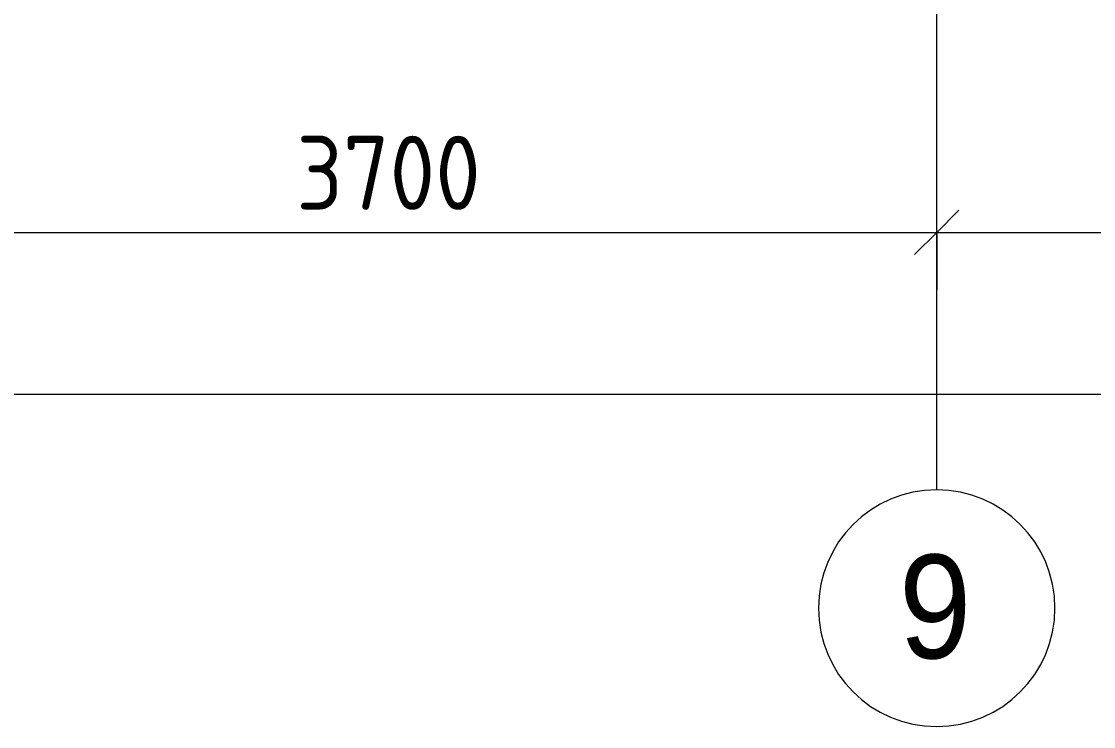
# Model space of a CAD drawing. Header units: millimetres. Extents: x -3238 to 193830, y -8553 to 29000.
# Drawn here: x 22815 to 26440, y -2706 to -324 of the extents above; entities that cross this region are included whole.
import ezdxf

# ---------------------------------------------------------------- set-up
doc = ezdxf.new("R2010")
doc.units = ezdxf.units.MM
for name, color, linetype, lineweight in [('A-ANNO-DIMS', 7, 'Continuous', 9), ('A-ANNO-DIMS-100', 7, 'Continuous', 9), ('Оси', 7, 'Continuous', 9), ('Оси-1', 7, 'Continuous', 20)]:
    doc.layers.add(name, color=color, linetype=linetype, lineweight=lineweight)
doc.styles.add('Arial', font='arial.ttf', dxfattribs={"width": 0.9, "height": 350})
doc.styles.add('ISOCPEUR', font='isocpeur.ttf', dxfattribs={"width": 0.9, "height": 250})
doc.dimstyles.new('ISO-2_5_0_9К_БОЛЬШОЙ', dxfattribs={"dimscale": 304.8, "dimtxt": 248.995294, "dimasz": 0.492126, "dimexe": 0.393701, "dimexo": 0.984252, "dimgap": 0, "dimtad": 1, "dimdec": 0, "dimrnd": 10, "dimzin": 0, "dimdsep": 46, "dimtxsty": 'ISOCPEUR', "dimblk1": 'OBLIQUE', "dimblk2": 'OBLIQUE', "dimsah": 1, "dimcen": 0.09, "dimdle": 0.393701, "dimazin": 0, "dimtfac": 1, "dimtdec": 4, "dimtix": 1, "dimtmove": 0, "dimatfit": 3, "dimfxl": 1, "dimtvp": 1, "dimtolj": 1, "dimtzin": 0, "dimarcsym": 2})

# ---------------------------------------------------------------- blocks, each defined once
blk = doc.blocks.new('Ось сетки - D8-29747960-План устройства полов 2 этажа в осях 1-12')
at = {"layer": 'Оси-1'}
for start, end in [(360, 180), (180, 360)]:
    blk.add_arc((0, 0), 4, start, end, dxfattribs=at)
blk = doc.blocks.new('DIMBLOCK8-План устройства полов 2 этажа в осях 1-12')
at = {"layer": 'A-ANNO-DIMS-100'}
for p, q in [((22210, -1230.7), (22210, -916.8)), ((25910, -1230.7), (25910, -916.8)), ((22210, -1036.8), (25910, -1036.8)), ((22210, -1036.8), (22210, -1230.7)), ((25910, -1036.8), (25910, -1230.7))]:
    blk.add_line(p, q, dxfattribs=at)
at = {"layer": 'A-ANNO-DIMS-100', "lineweight": 20}
for p, q in [((22210, -1036.8), (22285, -961.8)), ((25910, -1036.8), (25985, -961.8)), ((22210, -1036.8), (22135, -1111.8)), ((25910, -1036.8), (25835, -1111.8))]:
    blk.add_line(p, q, dxfattribs=at)
at = {"layer": 'A-ANNO-DIMS-100', "color": 0, "insert": (23744, -710.2), "char_height": 250, "width": 758.478, "attachment_point": 1, "line_spacing_factor": 1.149209, "style": 'ISOCPEUR'}
blk.add_mtext('3700', dxfattribs=at)
blk = doc.blocks.new('_Oblique')
at = {"color": 0, "linetype": 'ByBlock', "lineweight": -2}
blk.add_line((-0.5, -0.5), (0.5, 0.5), dxfattribs=at)
blk = doc.blocks.new('DIMBLOCK9-План устройства полов 2 этажа в осях 1-12')
at = {"layer": 'A-ANNO-DIMS-100'}
for p, q in [((25910, -1230.7), (25910, -916.8)), ((29610, -1230.7), (29610, -916.8)), ((25910, -1036.8), (29610, -1036.8)), ((25910, -1036.8), (25910, -1230.7)), ((29610, -1036.8), (29610, -1230.7))]:
    blk.add_line(p, q, dxfattribs=at)
at = {"layer": 'A-ANNO-DIMS-100', "lineweight": 20}
for p, q in [((25910, -1036.8), (25985, -961.8)), ((29610, -1036.8), (29685, -961.8)), ((25910, -1036.8), (25835, -1111.8)), ((29610, -1036.8), (29535, -1111.8))]:
    blk.add_line(p, q, dxfattribs=at)
at = {"layer": 'A-ANNO-DIMS-100', "color": 0, "insert": (27444, -710.2), "char_height": 250, "width": 758.478, "attachment_point": 1, "line_spacing_factor": 1.149209, "style": 'ISOCPEUR'}
blk.add_mtext('3700', dxfattribs=at)
blk = doc.blocks.new('DIMBLOCK25-План устройства полов 2 этажа в осях 1-12')
at = {"layer": 'A-ANNO-DIMS-100'}
for p, q in [((110, -1777), (110, -1463.1)), ((38310, -1777), (38310, -1463.1)), ((-10, -1583.1), (38430, -1583.1)), ((110, -1583.1), (110, -1777)), ((38310, -1583.1), (38310, -1777))]:
    blk.add_line(p, q, dxfattribs=at)
at = {"layer": 'A-ANNO-DIMS-100', "lineweight": 20}
for p, q in [((110, -1583.1), (185, -1508.1)), ((38310, -1583.1), (38385, -1508.1)), ((110, -1583.1), (35, -1658.1)), ((38310, -1583.1), (38235, -1658.1))]:
    blk.add_line(p, q, dxfattribs=at)
at = {"layer": 'A-ANNO-DIMS-100', "color": 0, "insert": (18815, -1256.5), "char_height": 250, "width": 948.097, "attachment_point": 1, "line_spacing_factor": 1.149209, "style": 'ISOCPEUR'}
blk.add_mtext('38200', dxfattribs=at)

msp = doc.modelspace()

# ---------------------------------------------------------------- linework, layer by layer
at = {"layer": 'Оси'}
msp.add_line((25910, -1906.3), (25910, 593.7), dxfattribs=at)

# ---------------------------------------------------------------- block references
at = {"layer": 'Оси-1', "xscale": 99.99999999999993, "yscale": 99.99999999999993, "zscale": 99.99999999999993}
msp.add_blockref('Ось сетки - D8-29747960-План устройства полов 2 этажа в осях 1-12', (25910, -2306.3), dxfattribs=at)

# ---------------------------------------------------------------- texts
at = {"layer": 'Оси', "insert": (25782.5, -2125.6), "char_height": 350, "width": 303.038, "attachment_point": 1, "style": 'Arial'}
msp.add_mtext('\\fArial|b0|i0|c204|p34|;\\W.9;9', dxfattribs=at)

# ---------------------------------------------------------------- dimensions: what is measured, and where the dimension line sits
at = {"layer": 'A-ANNO-DIMS'}
for base, p1, p2, override, picture, middle in [((25910, -1036.8), (22210, -930.7), (25910, -930.7), {"dimpost": '<>', "dimfxl": 3700}, 'DIMBLOCK8-План устройства полов 2 этажа в осях 1-12', (24060, -911.8)), ((29610, -1036.8), (25910, -930.7), (29610, -930.7), {"dimpost": '<>', "dimfxl": 3700}, 'DIMBLOCK9-План устройства полов 2 этажа в осях 1-12', (27760, -911.8)), ((38310, -1583.1), (110, -1477), (38310, -1477), {"dimpost": '<>', "dimfxl": 38199.999966}, 'DIMBLOCK25-План устройства полов 2 этажа в осях 1-12', (19210, -1458.1))]:
    dim = msp.add_linear_dim(base=base, p1=p1, p2=p2, dimstyle='ISO-2_5_0_9К_БОЛЬШОЙ', override=override, dxfattribs=at)
    dim.commit()
    dim.dimension.update_dxf_attribs({"geometry": picture, "text_midpoint": middle})

doc.saveas('drawing.dxf')
